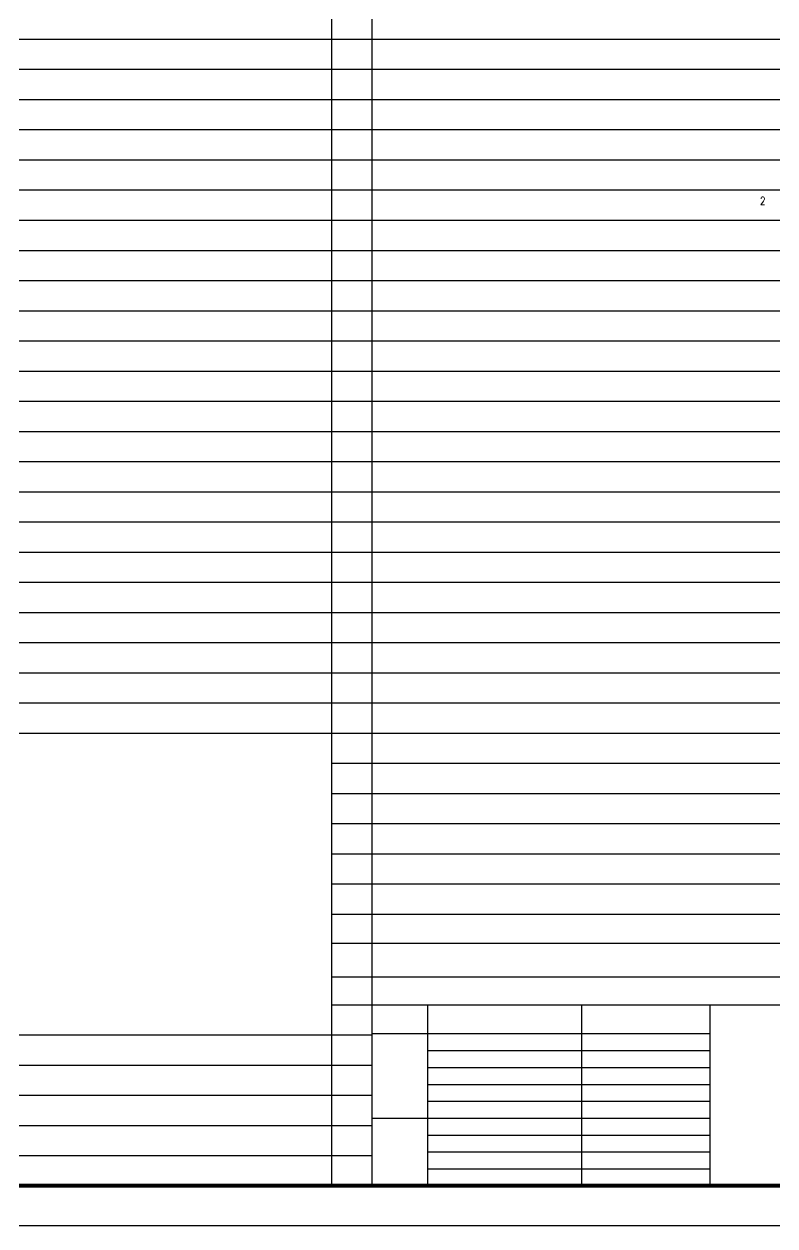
# Model space of a CAD drawing. Extents: x -518115 to 1124316, y -209821 to 1628073.
# Drawn here: x 857572 to 876233, y 1186832 to 1216707 of the extents above; entities that cross this region are included whole.
import ezdxf

# ---------------------------------------------------------------- set-up
doc = ezdxf.new("R2010")
doc.units = 0
doc.header["$LTSCALE"] = 1000
doc.header["$MEASUREMENT"] = 0
for name, color, linetype in [('Defpoint', 7, 'Continuous'), ('PUB_TEXT', 4, 'Continuous'), ('图框', 140, 'Continuous')]:
    doc.layers.add(name, color=color, linetype=linetype)
doc.styles.add('_HZTXT', font='txt.shx', dxfattribs={"width": 0.8, "bigfont": 'hztxt.shx'})

# ---------------------------------------------------------------- blocks, each defined once
blk = doc.blocks.new('TK')
at = {"layer": '图框'}
blk.add_lwpolyline([(465375, 548714), (549475, 548714), (549475, 489314), (465375, 489314)], close=True, dxfattribs=at)
blk.add_lwpolyline([(465375, 548714), (549475, 548714), (549475, 489314), (465375, 489314)], close=True, dxfattribs=at)
at = {"layer": '图框', "const_width": 100}
blk.add_lwpolyline([(548475, 490314), (548475, 547714), (467875, 547714), (467875, 490314)], close=True, dxfattribs=at)

msp = doc.modelspace()

# ---------------------------------------------------------------- linework, layer by layer
at = {"layer": 'Defpoint', "color": 252}
for p, q in [((865214.1, 1243332.1), (865214.1, 1187832.1)), ((866214.1, 1243332.1), (866214.1, 1187832.1)), ((816114.1, 1216332.1), (889714.1, 1216332.1)), ((816114.1, 1215582.1), (889714.1, 1215582.1)), ((816114.1, 1214832.1), (889714.1, 1214832.1)), ((816114.1, 1214082.1), (889714.1, 1214082.1)), ((816114.1, 1213332.1), (889714.1, 1213332.1)), ((816114.1, 1212582.1), (889714.1, 1212582.1)), ((816114.1, 1211832.1), (889714.1, 1211832.1)), ((816114.1, 1211082.1), (889714.1, 1211082.1)), ((816114.1, 1210332.1), (889714.1, 1210332.1)), ((816114.1, 1209582.1), (889714.1, 1209582.1)), ((816114.1, 1208832.1), (889714.1, 1208832.1)), ((816114.1, 1208082.1), (889714.1, 1208082.1)), ((816114.1, 1207332.1), (889714.1, 1207332.1)), ((816114.1, 1206582.1), (889714.1, 1206582.1)), ((816114.1, 1205832.1), (889714.1, 1205832.1)), ((816114.1, 1205082.1), (889714.1, 1205082.1)), ((816114.1, 1204332.1), (889714.1, 1204332.1)), ((816114.1, 1203582.1), (865214.1, 1203582.1)), ((865214.1, 1203582.1), (889714.1, 1203582.1)), ((816114.1, 1202832.1), (865214.1, 1202832.1)), ((865214.1, 1202832.1), (889714.1, 1202832.1)), ((816114.1, 1202082.1), (865214.1, 1202082.1)), ((865214.1, 1202082.1), (889714.1, 1202082.1)), ((816114.1, 1201332.1), (865214.1, 1201332.1)), ((865214.1, 1201332.1), (889714.1, 1201332.1)), ((816114.1, 1200582.1), (865214.1, 1200582.1)), ((865214.1, 1200582.1), (889714.1, 1200582.1)), ((816114.1, 1199832.1), (865214.1, 1199832.1)), ((865214.1, 1199832.1), (889714.1, 1199832.1)), ((816114.1, 1199082.1), (865214.1, 1199082.1)), ((865214.1, 1199082.1), (889714.1, 1199082.1)), ((865214.1, 1198332.1), (889714.1, 1198332.1)), ((865214.1, 1197582.1), (889714.1, 1197582.1)), ((865214.1, 1196832.1), (889714.1, 1196832.1)), ((865214.1, 1196832.1), (889714.1, 1196832.1)), ((865214.1, 1196082.1), (889714.1, 1196082.1)), ((865214.1, 1195332.1), (889714.1, 1195332.1)), ((865214.1, 1194582.1), (889714.1, 1194582.1)), ((865214.1, 1193862.1), (889714.1, 1193862.1)), ((865214.1, 1193022.1), (889714.1, 1193022.1)), ((865214.1, 1192332.1), (889714.1, 1192332.1)), ((867599.5, 1192332.1), (867599.5, 1187832.1)), ((871428.3, 1192332.1), (871428.3, 1187832.1)), ((874613.1, 1192332.1), (874613.1, 1187832.1)), ((827965.4, 1191582.1), (866214.1, 1191582.1)), ((866214.1, 1191612.1), (874613.1, 1191612.1)), ((867599.5, 1191192.1), (874613.1, 1191192.1)), ((826518.2, 1190832.1), (866214.1, 1190832.1)), ((867599.5, 1190772.1), (874613.1, 1190772.1)), ((867599.5, 1190352.1), (874613.1, 1190352.1)), ((827965.4, 1190082.1), (866214.1, 1190082.1)), ((867599.5, 1189932.1), (874613.1, 1189932.1)), ((816114.1, 1189332.1), (866214.1, 1189332.1)), ((866214.1, 1189512.1), (874613.1, 1189512.1)), ((867599.5, 1189092.1), (874613.1, 1189092.1)), ((816114.1, 1188582.1), (866214.1, 1188582.1)), ((867599.5, 1188672.1), (874613.1, 1188672.1)), ((867599.5, 1188252.1), (874613.1, 1188252.1)), ((816114.1, 1187832.1), (889714.1, 1187832.1))]:
    msp.add_line(p, q, dxfattribs=at)

# ---------------------------------------------------------------- block references
msp.add_blockref('TK', (348239.1, 697518.4))

# ---------------------------------------------------------------- texts
at = {"layer": 'PUB_TEXT', "style": '_HZTXT', "width": 0.8}
msp.add_text('2', height=200, dxfattribs=at).set_placement((875860.1, 1212209.7))

doc.saveas('drawing.dxf')
